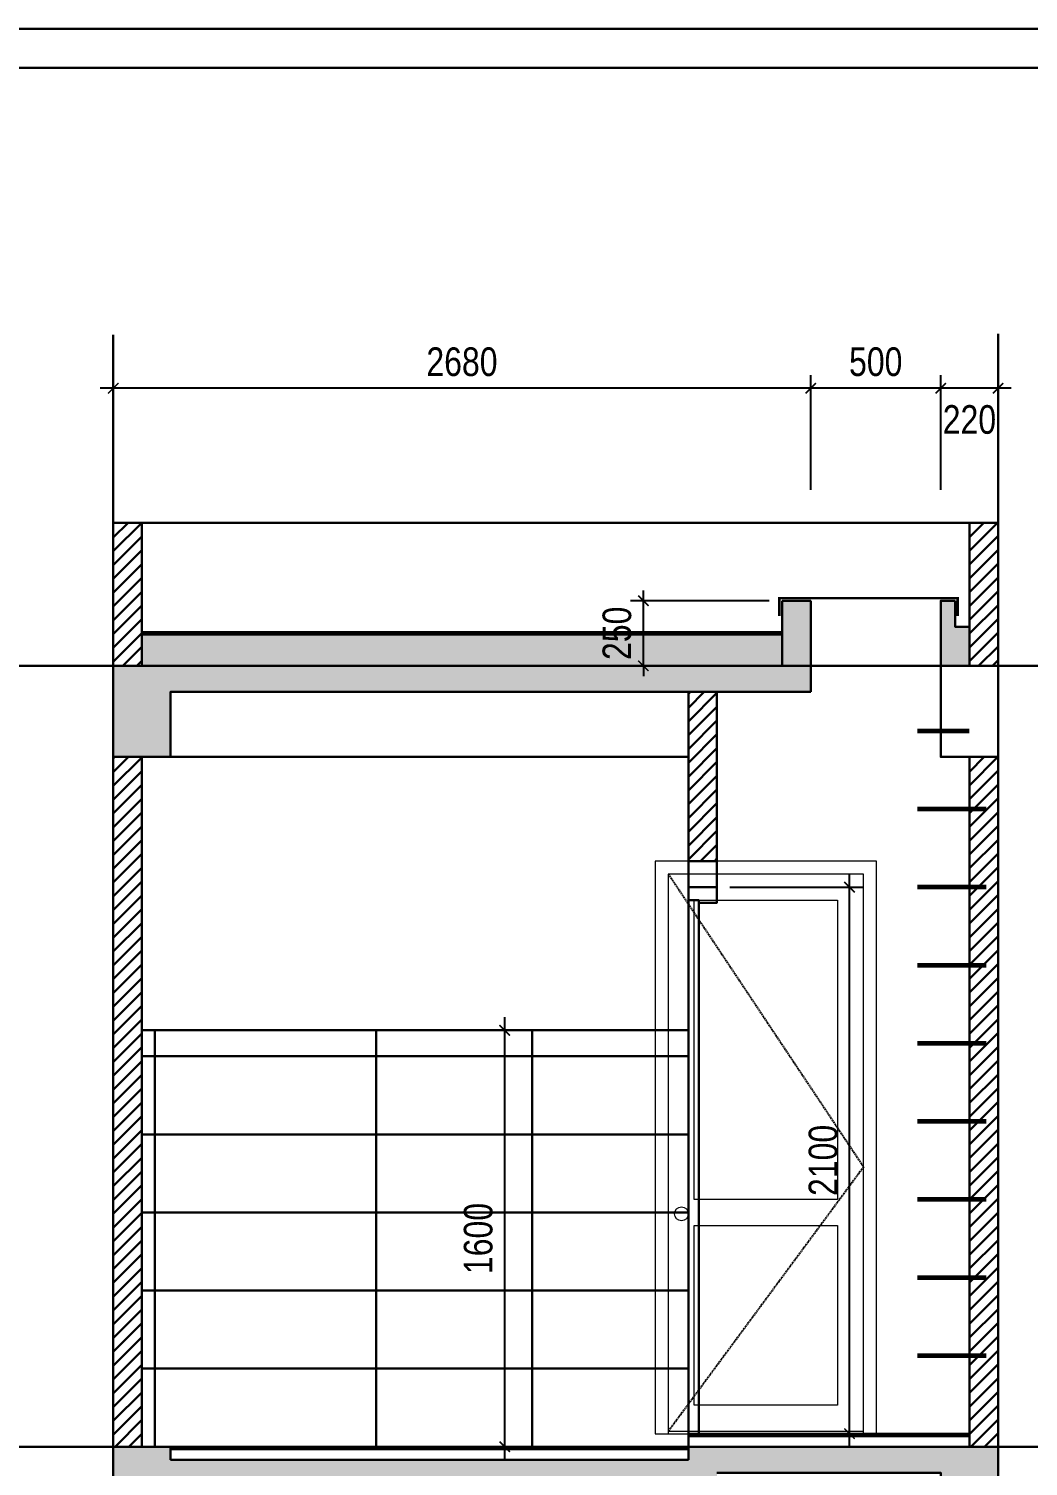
# Model space of a CAD drawing. Header units: millimetres. Extents: x -82962 to 19744, y -138000 to 4535.
# Drawn here: x -35438 to -31597, y -77926 to -72403 of the extents above; entities that cross this region are included whole.
import ezdxf

# ---------------------------------------------------------------- set-up
doc = ezdxf.new("R2010")
doc.units = ezdxf.units.MM
doc.header["$LTSCALE"] = 1000
doc.header["$MEASUREMENT"] = 0
doc.header["$PDMODE"] = 3
doc.linetypes.add('HIDDEN', pattern=[0.375, 0.25, -0.125])
doc.layers.get('0').update_dxf_attribs({"lineweight": 30})
doc.layers.get('DEFPOINTS').update_dxf_attribs({"color": 4, "lineweight": 30})
doc.layers.add('CCA - DOOR', color=34, linetype='Continuous', lineweight=20)
doc.layers.add('THAY', color=4, linetype='Continuous', lineweight=30)
doc.layers.add('net-vatlieu', color=250, linetype='Continuous')
doc.styles.add('dim', font='arial.ttf', dxfattribs={"width": 0.8})
doc.dimstyles.new('1-100-100', dxfattribs={"dimscale": 0, "dimtxt": 2.2, "dimasz": 0.8, "dimexe": 1, "dimexo": 1, "dimgap": 0.9, "dimtad": 1, "dimdec": 0, "dimzin": 0, "dimdsep": 46, "dimtxsty": 'dim', "dimblk1": 'ARCHTICK', "dimblk2": 'ARCHTICK', "dimsah": 1, "dimcen": 1, "dimdle": 1, "dimclrd": 256, "dimclre": 256, "dimclrt": 1, "dimadec": 0, "dimazin": 0, "dimtfac": 0.0001, "dimtdec": 0, "dimtix": 1, "dimtmove": 2, "dimatfit": 3, "dimldrblk": 'DOT', "dimfxl": 100, "dimtolj": 1, "dimtzin": 0, "dimarcsym": 0})

# ---------------------------------------------------------------- blocks, each defined once
blk = doc.blocks.new('DTP')
at = {"layer": 'CCA - DOOR', "ltscale": 0.2}
blk.add_line((-154206.6, -128371.1), (-153456.6, -128371.1), dxfattribs=at)
for points in [[(-153406.6, -126181.1), (-154256.6, -126181.1), (-154256.6, -128381.1), (-153406.6, -128381.1)], [(-153456.6, -126231.1), (-154206.6, -126231.1), (-154206.6, -128381.1), (-153456.6, -128381.1)], [(-154106.6, -126331.1), (-153556.6, -126331.1), (-153556.6, -127481.1), (-154106.6, -127481.1)], [(-154106.6, -127581.1), (-153556.6, -127581.1), (-153556.6, -128271.1), (-154106.6, -128271.1)]]:
    blk.add_lwpolyline(points, close=True, dxfattribs=at)
blk.add_circle((-154155.7, -127536.5), 26.9, dxfattribs=at)
at = {"layer": 'net-vatlieu', "linetype": 'HIDDEN', "ltscale": 0.01}
blk.add_lwpolyline([(-154206.6, -126231.1), (-153456.6, -127356.1), (-154206.6, -128371.1)], dxfattribs=at)
blk = doc.blocks.new('_ARCHTICK')
at = {"color": 0, "linetype": 'ByBlock', "const_width": 0.15}
blk.add_lwpolyline([(-0.5, -0.5), (0.5, 0.5)], dxfattribs=at)
blk = doc.blocks.new('*D144')
at = {"layer": 'DEFPOINTS', "color": 0, "ltscale": 0.2, "transparency": 16777216}
for p in [(-32793.1, -75700.5), (-32283.8, -75700.5), (-32903.1, -77800.5)]:
    blk.add_point(p, dxfattribs=at)
at = {"layer": 'THAY', "lineweight": -2, "ltscale": 0.2, "transparency": 16777216}
for p, q in [((-32283.8, -77850.5), (-32283.8, -75650.5)), ((-32743.1, -75700.5), (-32233.8, -75700.5)), ((-32853.1, -77800.5), (-32233.8, -77800.5))]:
    blk.add_line(p, q, dxfattribs=at)
at = {"layer": 'THAY', "lineweight": -2, "ltscale": 0.2, "transparency": 16777216, "xscale": 40.0000003288427, "yscale": 40.0000003288427, "zscale": 40.0000003288427}
for p, rotation in [((-32283.8, -75700.5), 90), ((-32283.8, -77800.5), 270)]:
    blk.add_blockref('_ARCHTICK', p, dxfattribs=dict(at, rotation=rotation))
at = {"layer": 'THAY', "color": 1, "ltscale": 0.2, "transparency": 16777216, "insert": (-32384.9, -76750.5), "char_height": 110, "attachment_point": 5, "rotation": 90, "style": 'dim'}
blk.add_mtext('\\A1;2100', dxfattribs=at)
blk = doc.blocks.new('_DOT')
at = {"color": 0, "linetype": 'ByBlock', "ltscale": 10}
blk.add_line((-0.5, 0), (-1, 0), dxfattribs=at)
at = {"color": 0, "linetype": 'ByBlock', "ltscale": 10, "const_width": 0.5}
blk.add_lwpolyline([(-0.25, 0, 1), (0.25, 0, 1)], format="xyb", close=True, dxfattribs=at)
blk = doc.blocks.new('*D146')
at = {"layer": 'DEFPOINTS', "color": 0, "ltscale": 0.2, "transparency": 16777216}
for p in [(-31933.1, -73783.9), (-31933.1, -74224), (-31713.1, -74224)]:
    blk.add_point(p, dxfattribs=at)
at = {"layer": 'THAY', "lineweight": -2, "ltscale": 0.2, "transparency": 16777216}
for p, q in [((-31933.1, -74174), (-31933.1, -73733.9)), ((-31713.1, -74174), (-31713.1, -73733.9)), ((-31663.1, -73783.9), (-31983.1, -73783.9))]:
    blk.add_line(p, q, dxfattribs=at)
at = {"layer": 'THAY', "lineweight": -2, "ltscale": 0.2, "transparency": 16777216, "xscale": 40.0000003288427, "yscale": 40.0000003288427, "zscale": 40.0000003288427, "rotation": 180}
blk.add_blockref('_ARCHTICK', (-31933.1, -73783.9), dxfattribs=at)
at = {"layer": 'THAY', "lineweight": -2, "ltscale": 0.2, "transparency": 16777216, "xscale": 40.0000003288427, "yscale": 40.0000003288427, "zscale": 40.0000003288427}
blk.add_blockref('_ARCHTICK', (-31713.1, -73783.9), dxfattribs=at)
at = {"layer": 'THAY', "color": 1, "ltscale": 0.2, "transparency": 16777216, "insert": (-31823.1, -73904.7), "char_height": 110, "attachment_point": 5, "style": 'dim'}
blk.add_mtext('\\A1;220', dxfattribs=at)
blk = doc.blocks.new('*D147')
at = {"layer": 'DEFPOINTS', "color": 0, "ltscale": 0.2, "transparency": 16777216}
for p in [(-32433.1, -73783.9), (-32433.1, -74224), (-31933.1, -74224)]:
    blk.add_point(p, dxfattribs=at)
at = {"layer": 'THAY', "lineweight": -2, "ltscale": 0.2, "transparency": 16777216}
for p, q in [((-32433.1, -74174), (-32433.1, -73733.9)), ((-31933.1, -74174), (-31933.1, -73733.9)), ((-31883.1, -73783.9), (-32483.1, -73783.9))]:
    blk.add_line(p, q, dxfattribs=at)
at = {"layer": 'THAY', "lineweight": -2, "ltscale": 0.2, "transparency": 16777216, "xscale": 40.0000003288427, "yscale": 40.0000003288427, "zscale": 40.0000003288427, "rotation": 180}
blk.add_blockref('_ARCHTICK', (-32433.1, -73783.9), dxfattribs=at)
at = {"layer": 'THAY', "lineweight": -2, "ltscale": 0.2, "transparency": 16777216, "xscale": 40.0000003288427, "yscale": 40.0000003288427, "zscale": 40.0000003288427}
blk.add_blockref('_ARCHTICK', (-31933.1, -73783.9), dxfattribs=at)
at = {"layer": 'THAY', "color": 1, "ltscale": 0.2, "transparency": 16777216, "insert": (-32183.1, -73682.7), "char_height": 110, "attachment_point": 5, "style": 'dim'}
blk.add_mtext('\\A1;500', dxfattribs=at)
blk = doc.blocks.new('*D148')
at = {"layer": 'DEFPOINTS', "color": 0, "ltscale": 0.2, "transparency": 16777216}
for p in [(-35113.1, -73783.9), (-35113.1, -74224), (-32433.1, -74224)]:
    blk.add_point(p, dxfattribs=at)
at = {"layer": 'THAY', "lineweight": -2, "ltscale": 0.2, "transparency": 16777216}
for p, q in [((-35113.1, -74174), (-35113.1, -73733.9)), ((-32433.1, -74174), (-32433.1, -73733.9)), ((-32383.1, -73783.9), (-35163.1, -73783.9))]:
    blk.add_line(p, q, dxfattribs=at)
at = {"layer": 'THAY', "lineweight": -2, "ltscale": 0.2, "transparency": 16777216, "xscale": 40.0000003288427, "yscale": 40.0000003288427, "zscale": 40.0000003288427, "rotation": 180}
blk.add_blockref('_ARCHTICK', (-35113.1, -73783.9), dxfattribs=at)
at = {"layer": 'THAY', "lineweight": -2, "ltscale": 0.2, "transparency": 16777216, "xscale": 40.0000003288427, "yscale": 40.0000003288427, "zscale": 40.0000003288427}
blk.add_blockref('_ARCHTICK', (-32433.1, -73783.9), dxfattribs=at)
at = {"layer": 'THAY', "color": 1, "ltscale": 0.2, "transparency": 16777216, "insert": (-33773.1, -73682.7), "char_height": 110, "attachment_point": 5, "style": 'dim'}
blk.add_mtext('\\A1;2680', dxfattribs=at)
blk = doc.blocks.new('*D149')
at = {"layer": 'DEFPOINTS', "color": 0, "ltscale": 0.2, "transparency": 16777216}
for p in [(-33075.9, -74600.5), (-32543.1, -74600.5), (-32543.1, -74850.5)]:
    blk.add_point(p, dxfattribs=at)
at = {"layer": 'THAY', "lineweight": -2, "ltscale": 0.2, "transparency": 16777216}
for p, q in [((-32593.1, -74600.5), (-33125.9, -74600.5)), ((-33075.9, -74600.5), (-33075.9, -74560.5)), ((-33075.9, -74850.5), (-33075.9, -74600.5)), ((-32593.1, -74850.5), (-33125.9, -74850.5)), ((-33075.9, -74850.5), (-33075.9, -74890.5))]:
    blk.add_line(p, q, dxfattribs=at)
at = {"layer": 'THAY', "lineweight": -2, "ltscale": 0.2, "transparency": 16777216, "xscale": 40.0000003288427, "yscale": 40.0000003288427, "zscale": 40.0000003288427}
for p, rotation in [((-33075.9, -74600.5), 270), ((-33075.9, -74850.5), 90)]:
    blk.add_blockref('_ARCHTICK', p, dxfattribs=dict(at, rotation=rotation))
at = {"layer": 'THAY', "color": 1, "ltscale": 0.2, "transparency": 16777216, "insert": (-33177.1, -74725.5), "char_height": 110, "attachment_point": 5, "rotation": 90, "style": 'dim'}
blk.add_mtext('\\A1;250', dxfattribs=at)
blk = doc.blocks.new('*D1584')
at = {"layer": 'DEFPOINTS', "color": 0, "ltscale": 0.2, "transparency": 16777216}
for p in [(-33828.1, -76250.5), (-33608.9, -76250.5), (-33791.4, -77850.5)]:
    blk.add_point(p, dxfattribs=at)
at = {"layer": 'THAY', "lineweight": -2, "ltscale": 0.2, "transparency": 16777216}
for p, q in [((-33608.9, -77900.5), (-33608.9, -76200.5)), ((-33778.1, -76250.5), (-33558.9, -76250.5)), ((-33741.4, -77850.5), (-33558.9, -77850.5))]:
    blk.add_line(p, q, dxfattribs=at)
at = {"layer": 'THAY', "lineweight": -2, "ltscale": 0.2, "transparency": 16777216, "xscale": 40.0000003288427, "yscale": 40.0000003288427, "zscale": 40.0000003288427}
for p, rotation in [((-33608.9, -76250.5), 90), ((-33608.9, -77850.5), 270)]:
    blk.add_blockref('_ARCHTICK', p, dxfattribs=dict(at, rotation=rotation))
at = {"layer": 'THAY', "color": 1, "ltscale": 0.2, "transparency": 16777216, "insert": (-33710.1, -77050.5), "char_height": 110, "attachment_point": 5, "rotation": 90, "style": 'dim'}
blk.add_mtext('\\A1;1600', dxfattribs=at)

msp = doc.modelspace()

# ---------------------------------------------------------------- hatches: boundary and pattern name
at = {"layer": 'THAY', "ltscale": 0.2}
h = msp.add_hatch(dxfattribs=at)
h.set_pattern_fill('ANSI31', color=256, scale=300, style=0)
h.paths.add_polyline_path([(-31713.06521, -74300.50627), (-31823.06521, -74300.50627), (-31823.06521, -74600.50627), (-31823.06521, -74700.50627), (-31823.06521, -74850.50627), (-31713.06521, -74850.50627)])
h.paths.add_polyline_path([(-31713.06521, -75200.50627), (-31823.06521, -75200.50627), (-31823.06521, -77850.50627), (-31713.06521, -77850.50627)])
h.paths.add_polyline_path([(-32793.06521, -74950.50627), (-32903.06521, -74950.50627), (-32903.06521, -75600.50627), (-32793.06521, -75600.50627)])
h.paths.add_polyline_path([(-35003.06521, -74300.50627), (-35113.06521, -74300.50627), (-35113.06521, -74850.50627), (-35003.06521, -74850.50627), (-35003.06521, -74600.50627)])
h.paths.add_polyline_path([(-35003.06521, -75200.50627), (-35113.06521, -75200.50627), (-35113.06521, -77850.50627), (-35003.06521, -77850.50627)])
h.paths.add_polyline_path([(-38032.06739, -74683.96615), (-37306.80351, -74683.96615), (-37306.80351, -74483.03553), (-38032.06739, -74483.03553)], flags=9)
h.paths.add_polyline_path([(-38072.02935, -77683.96615), (-37346.76548, -77683.96615), (-37346.76548, -77483.03553), (-38072.02935, -77483.03553)], flags=9)
h.paths.add_polyline_path([(-37939.74793, -80983.96615), (-37316.54406, -80983.96615), (-37316.54406, -80783.03553), (-37939.74793, -80783.03553)], flags=9)
h.paths.add_polyline_path([(-37939.74793, -84583.96615), (-37316.54406, -84583.96615), (-37316.54406, -84383.03553), (-37939.74793, -84383.03553)], flags=9)
h.paths.add_polyline_path([(-37939.74793, -88483.96615), (-37316.54406, -88483.96615), (-37316.54406, -88283.03553), (-37939.74793, -88283.03553)], flags=9)
h.paths.add_polyline_path([(-32108.71747, -91613.7735), (-31840.87747, -91613.7735), (-31840.87747, -91224.9735), (-32108.71747, -91224.9735)], flags=9)
h.paths.add_polyline_path([(-35246.32572, -91613.7735), (-34958.73715, -91613.7735), (-34958.73715, -91224.9735), (-35246.32572, -91224.9735)], flags=9)
h.paths.add_polyline_path([(-35194.18378, -92458.74921), (-32007.8652, -92458.74921), (-32007.8652, -91510.07109), (-35194.18378, -91510.07109)], flags=9)
h.paths.add_polyline_path([(-40572.18718, -93399.80047), (-39062.80246, -93399.80047), (-39062.80246, -93088.81692), (-40572.18718, -93088.81692)], flags=9)
h.paths.add_polyline_path([(-40573.08907, -93095.55313), (-37841.2553, -93095.55313), (-37841.2553, -92747.35048), (-40573.08907, -92747.35048)], flags=9)
h.paths.add_polyline_path([(-40549.54401, -94118.4129), (-39297.46471, -94118.4129), (-39297.46471, -93931.87044), (-40549.54401, -93931.87044)], flags=9)
h.paths.add_polyline_path([(-40574.16871, -93938.86134), (-38806.48527, -93938.86134), (-38806.48527, -93604.39609), (-40574.16871, -93604.39609)], flags=9)
h.paths.add_polyline_path([(-35682.44811, -92983.27296), (-34725.49923, -92983.27296), (-34725.49923, -92681.10994), (-35682.44811, -92681.10994)], flags=9)
h.paths.add_polyline_path([(-30367.50183, -92988.42031), (-29294.38607, -92988.42031), (-29294.38607, -92755.24224), (-30367.50183, -92755.24224)], flags=9)
h.paths.add_polyline_path([(-27215.93456, -93893.06478), (-26065.60599, -93893.06478), (-26065.60599, -93504.43466), (-27215.93456, -93504.43466)], flags=9)
h.paths.add_polyline_path([(-27058.00575, -93017.17142), (-26316.00781, -93017.17142), (-26316.00781, -92748.97939), (-27058.00575, -92748.97939)], flags=9)
h.paths.add_polyline_path([(-30811.48098, -93967.06352), (-28531.18656, -93967.06352), (-28531.18656, -93288.14038), (-30811.48098, -93288.14038)], flags=9)
h = msp.add_hatch(color=256, dxfattribs=at)
h.paths.add_polyline_path([(-34893.06521, -74950.50627), (-32433.06521, -74950.50627), (-32433.06521, -74850.50627), (-35113.06521, -74850.50627), (-35113.06521, -75200.50627), (-34893.06521, -75200.50627)])
h.paths.add_polyline_path([(-32433.06521, -74600.50627), (-32543.06521, -74600.50627), (-32543.06521, -74850.50627), (-32433.06521, -74850.50627)])
h.paths.add_polyline_path([(-31823.06521, -74700.50627), (-31878.06521, -74700.50627), (-31878.06521, -74600.50627), (-31933.06521, -74600.50627), (-31933.06521, -74850.50627), (-31823.06521, -74850.50627)])
h = msp.add_hatch(dxfattribs=at)
h.set_pattern_fill('HONEY', color=256, scale=100, style=0)
h.paths.add_polyline_path([(-32543.06521, -74730.50627), (-35003.06521, -74730.50627), (-35003.06521, -74850.50627), (-32543.06521, -74850.50627)])
h.paths.add_polyline_path([(-33062.95825, -74854.42237), (-33062.95825, -74594.30913), (-33289.63629, -74594.30913), (-33289.63629, -74854.42237)], flags=9)
msp.add_hatch(color=256, dxfattribs=at).paths.add_polyline_path([(-32793.06521, -77950.50627), (-31933.06521, -77950.50627), (-31933.06521, -78200.50627), (-31713.06521, -78200.50627), (-31713.06521, -77850.50627), (-32903.06521, -77850.50627), (-32903.06521, -77900.50627), (-34893.06521, -77900.50627), (-34893.06521, -77850.50627), (-35113.06521, -77850.50627), (-35113.06521, -78200.50627), (-34893.06521, -78200.50627), (-34893.06521, -78000.50627), (-32903.06521, -78000.50627), (-32903.06521, -78200.50627), (-32793.06521, -78200.50627)])

# ---------------------------------------------------------------- linework, layer by layer
at = {"layer": 'THAY', "ltscale": 0.015}
for p, q in [((-35113.06521, -90061.85038), (-35113.06521, -73578.22548)), ((-31713.06521, -90058.52148), (-31713.06521, -73574.89658))]:
    msp.add_line(p, q, dxfattribs=at)
at = {"layer": 'THAY', "ltscale": 0.2}
for p, q in [((-35003.06521, -74300.50627), (-31823.06521, -74300.50627)), ((-32543.06521, -74600.50627), (-32543.06521, -74850.50627)), ((-32433.06521, -74600.50627), (-32433.06521, -74950.50627)), ((-32903.06521, -74950.50627), (-32793.06521, -74950.50627)), ((-32903.06521, -75750.50627), (-32903.06521, -77800.50627)), ((-32863.06521, -75760.50627), (-32863.06521, -77800.50627)), ((-34953.06521, -76250.50627), (-34953.06521, -77850.50627)), ((-34103.06521, -76250.50627), (-34103.06521, -77850.50627)), ((-33503.06521, -76250.50627), (-33503.06521, -77850.50627)), ((-32903.06521, -77900.50627), (-32903.06521, -77850.50627)), ((-32903.06521, -77900.50627), (-32903.06521, -77850.50627))]:
    msp.add_line(p, q, dxfattribs=at)
at = {"layer": 'THAY', "linetype": 'Continuous'}
for p, q in [((-35003.06521, -74600.50627), (-35003.06521, -74550.50627)), ((-31823.06521, -74600.50627), (-31823.06521, -74700.50627))]:
    msp.add_line(p, q, dxfattribs=at)
at = {"layer": 'THAY'}
msp.add_line((-34893.06521, -75200.50627), (-32903.06521, -75200.50627), dxfattribs=at)
at = {"layer": 'THAY', "ltscale": 0.2}
for points in [[(-40951.19082, -72402.84384), (-40951.19082, -94376.16946), (-25518.01165, -94376.16946), (-25518.01165, -72402.84384)], [(-40796.96266, -72553.13071), (-40796.96266, -94225.88259), (-25664.35722, -94225.88259), (-25664.35722, -72553.13071)]]:
    msp.add_lwpolyline(points, close=True, dxfattribs=at)
at = {"layer": 'THAY', "linetype": 'Continuous'}
for points in [[(-35113.06521, -74850.50627), (-35003.06521, -74850.50627), (-35003.06521, -74600.50627), (-35003.06521, -74600.50627), (-35003.06521, -74300.50627), (-35113.06521, -74300.50627), (-35113.06521, -74850.50627)], [(-31823.06521, -74600.50627), (-31823.06521, -74300.50627), (-31713.06521, -74300.50627), (-31713.06521, -74850.50627)]]:
    msp.add_lwpolyline(points, dxfattribs=at)
at = {"layer": 'THAY', "ltscale": 0.5}
for points in [[(-35003.06521, -74550.50627), (-35003.06521, -74530.50627)], [(-35003.06521, -74720.50627), (-32543.06521, -74720.50627)], [(-32903.06521, -77850.50627), (-32903.06521, -77800.50627), (-31823.06521, -77800.50627)], [(-32903.06521, -77810.50627), (-31823.06521, -77810.50627)], [(-32903.06521, -77850.50627), (-32903.06521, -77850.50627), (-34893.06521, -77850.50627)], [(-32903.06521, -77860.50627), (-34893.06521, -77860.50627)], [(-32903.06521, -77900.50627), (-34893.06521, -77900.50627)]]:
    msp.add_lwpolyline(points, dxfattribs=at)
at = {"layer": 'THAY', "ltscale": 0.2}
for points, const_width in [([(-31874.88853, -74590.50627), (-32553.06521, -74590.50627), (-32553.06521, -74659.60629)], 10), ([(-32546.47299, -74590.50627), (-31868.2963, -74590.50627), (-31868.2963, -74659.60629)], 10), ([(-31823.06521, -75100.50627), (-32023.06521, -75100.50627)], 18), ([(-31758.66553, -75400.50627), (-32023.06521, -75400.50627)], 18), ([(-31758.66553, -75700.50627), (-32023.06521, -75700.50627)], 18), ([(-31758.66553, -76000.50627), (-32023.06521, -76000.50627)], 18), ([(-31758.66553, -76300.50627), (-32023.06521, -76300.50627)], 18), ([(-31758.66553, -76600.50627), (-32023.06521, -76600.50627)], 18), ([(-31758.66553, -76900.50627), (-32023.06521, -76900.50627)], 18), ([(-31758.66553, -77200.50627), (-32023.06521, -77200.50627)], 18), ([(-31758.66553, -77500.50627), (-32023.06521, -77500.50627)], 18)]:
    msp.add_lwpolyline(points, dxfattribs=dict(at, const_width=const_width))
for points in [[(-32543.06521, -74600.50627), (-32433.06521, -74600.50627)], [(-31823.06521, -74850.50627), (-31933.06521, -74850.50627), (-31933.06521, -74600.50627), (-31933.06521, -74600.50627), (-31933.06521, -74600.50627), (-31878.06521, -74600.50627)], [(-31878.06521, -74600.50627), (-31878.06521, -74700.50627), (-31823.06521, -74700.50627)], [(-31823.06521, -74700.50627), (-31823.06521, -74850.50627)], [(-35003.06521, -74730.50627), (-32543.06521, -74730.50627)], [(-35113.06521, -74850.50627), (-35113.06521, -75200.50627), (-34893.06521, -75200.50627), (-34893.06521, -74950.50627), (-32433.06521, -74950.50627)], [(-32543.06521, -74850.50627), (-35113.06521, -74850.50627)], [(-31933.06521, -74850.50627), (-31933.06521, -74850.50627), (-31933.06521, -75200.50627), (-31713.06521, -75200.50627), (-31713.06521, -74850.50627), (-31933.06521, -74850.50627)], [(-32903.06521, -76250.50627), (-35003.06521, -76250.50627)], [(-32903.06521, -76350.50627), (-35003.06521, -76350.50627)], [(-32903.06521, -76650.50627), (-35003.06521, -76650.50627)], [(-32903.06521, -76950.50627), (-35003.06521, -76950.50627)], [(-32903.06521, -77250.50627), (-35003.06521, -77250.50627)], [(-32903.06521, -77550.50627), (-35003.06521, -77550.50627)], [(-35113.06521, -77850.50627), (-35113.06521, -78200.50627), (-34893.06521, -78200.50627), (-34893.06521, -78000.50627)], [(-34893.06521, -77900.50627), (-34893.06521, -77850.50627), (-35113.06521, -77850.50627)], [(-32793.06521, -77950.50627), (-31933.06521, -77950.50627), (-31933.06521, -78200.50627), (-31713.06521, -78200.50627), (-31713.06521, -77850.50627), (-32903.06521, -77850.50627)], [(-32903.06521, -77900.50627), (-34893.06521, -77900.50627)]]:
    msp.add_lwpolyline(points, dxfattribs=at)
at = {"layer": 'THAY', "ltscale": 0.015}
for points in [[(-37607.98591, -74850.50627), (-31015.7728, -74850.50627)], [(-37607.98591, -77850.50627), (-31015.7728, -77850.50627)]]:
    msp.add_lwpolyline(points, dxfattribs=at)
at = {"layer": 'THAY', "linetype": 'Continuous'}
for points in [[(-32793.06521, -75600.50627), (-32903.06521, -75600.50627), (-32903.06521, -74950.50627), (-32793.06521, -74950.50627)], [(-35003.06521, -77850.50627), (-35113.06521, -77850.50627), (-35113.06521, -75200.50627), (-35003.06521, -75200.50627)], [(-31713.06521, -77850.50627), (-31823.06521, -77850.50627), (-31823.06521, -75200.50627), (-31713.06521, -75200.50627)]]:
    msp.add_lwpolyline(points, close=True, dxfattribs=at)
at = {"layer": 'THAY', "ltscale": 0.5}
msp.add_lwpolyline([(-32903.06521, -75600.50627), (-32793.06521, -75600.50627), (-32793.06521, -75700.50627), (-32903.06521, -75700.50627)], close=True, dxfattribs=at)
at = {"layer": 'THAY', "linetype": 'ByBlock'}
msp.add_lwpolyline([(-32793.06521, -75700.50627), (-32793.06521, -75760.50627), (-32863.06521, -75760.50627), (-32863.06521, -75750.50627), (-32903.06521, -75750.50627), (-32903.06521, -75700.50627)], close=True, dxfattribs=at)

# ---------------------------------------------------------------- block references
at = {"layer": 'THAY'}
msp.add_blockref('DTP', (121226.29194, 50580.60139), dxfattribs=at)

# ---------------------------------------------------------------- dimensions: what is measured, and where the dimension line sits
at = {"layer": 'THAY', "ltscale": 0.2}
for base, p1, p2, picture, middle in [((-35113.06521, -73783.87817), (-32433.06521, -74223.96685), (-35113.06521, -74223.96685), '*D148', (-33773.06521, -73682.71514)), ((-32433.06521, -73783.87817), (-31933.06521, -74223.96685), (-32433.06521, -74223.96685), '*D147', (-32183.06521, -73682.71514))]:
    dim = msp.add_linear_dim(base=base, p1=p1, p2=p2, dimstyle='1-100-100', override={"dimscale": 50}, dxfattribs=at)
    dim.commit()
    dim.dimension.update_dxf_attribs({"geometry": picture, "text_midpoint": middle})
dim = msp.add_linear_dim(base=(-31933.06521, -73783.87817), p1=(-31713.06521, -74223.96685), p2=(-31933.06521, -74223.96685), dimstyle='1-100-100', override={"dimscale": 50}, dxfattribs=at)
dim.commit()
dim.dimension.update_dxf_attribs({"geometry": '*D146', "text_midpoint": (-31823.06521, -73904.74886), "dimtype": 160})
for base, p1, p2, picture, middle in [((-33075.9221, -74600.50627), (-32543.06521, -74850.50627), (-32543.06521, -74600.50627), '*D149', (-33177.08513, -74725.50627)), ((-32283.76001, -75700.50627), (-32903.06521, -77800.50627), (-32793.06521, -75700.50627), '*D144', (-32384.92304, -76750.50627)), ((-33608.90888, -76250.50627), (-33791.3636, -77850.50627), (-33828.06521, -76250.50627), '*D1584', (-33710.07191, -77050.50627))]:
    dim = msp.add_linear_dim(base=base, p1=p1, p2=p2, angle=90, dimstyle='1-100-100', override={"dimscale": 50}, dxfattribs=at)
    dim.commit()
    dim.dimension.update_dxf_attribs({"geometry": picture, "text_midpoint": middle})

doc.saveas('drawing.dxf')
